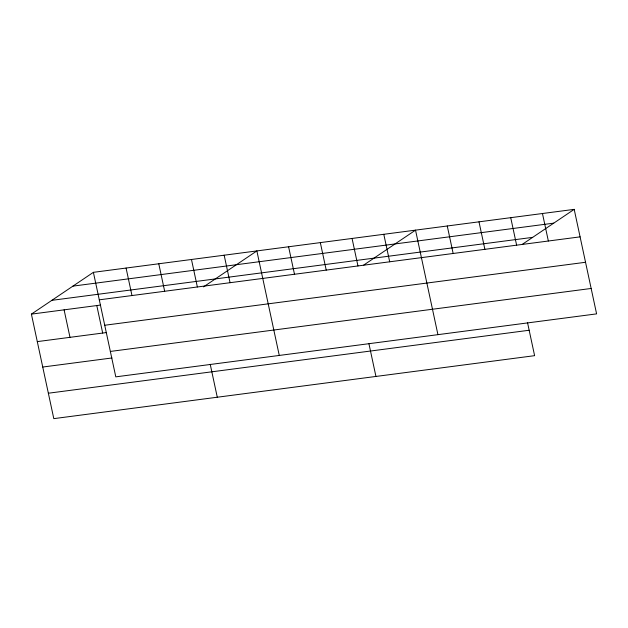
<?xml version="1.0" encoding="UTF-8"?>
<svg xmlns="http://www.w3.org/2000/svg" width="628" height="628" viewBox="0 0 628 628"><rect width="100%" height="100%" fill="white"/><g stroke="black" fill="none" stroke-linecap="round" stroke-linejoin="round"><path stroke-width="0.94" d="M527.559 322.768L534.609 355.668L53.804 418.64L31.4 314.126L93.391 272.332L574.196 209.359L596.6 313.874L115.795 376.855L93.391 272.332M203.527 286.878L256.86 250.925L279.272 355.44M363.769 265.032L415.524 230.146L437.936 334.661M522.433 244.253L574.196 209.359M72.934 286.125L553.739 223.152M51.857 300.333L532.662 237.36M99.279 299.831L580.091 236.858M31.4 314.126L100.637 305.051M104.735 325.249L585.539 262.276M37.295 341.616L106.532 332.55M110.347 351.437L591.152 288.464M42.743 367.035L111.98 357.968M48.356 393.222L529.161 330.25M542.459 213.52L548.354 241.011M510.729 217.673L516.624 245.171M478.991 221.833L484.887 249.324M447.262 225.986L453.157 253.484M383.794 234.299L389.69 261.798M352.065 238.459L357.952 265.95M368.895 343.547L375.944 376.447M320.327 242.612L326.222 270.111M288.597 246.765L294.493 274.263M224.165 255.204L230.06 282.702M191.469 259.49L197.365 286.98M210.231 364.326L217.28 397.226M158.774 263.768L164.669 291.266M126.079 268.054L131.974 295.545M96.791 305.561L102.686 333.052M64.095 309.839L69.991 337.338"/></g></svg>
